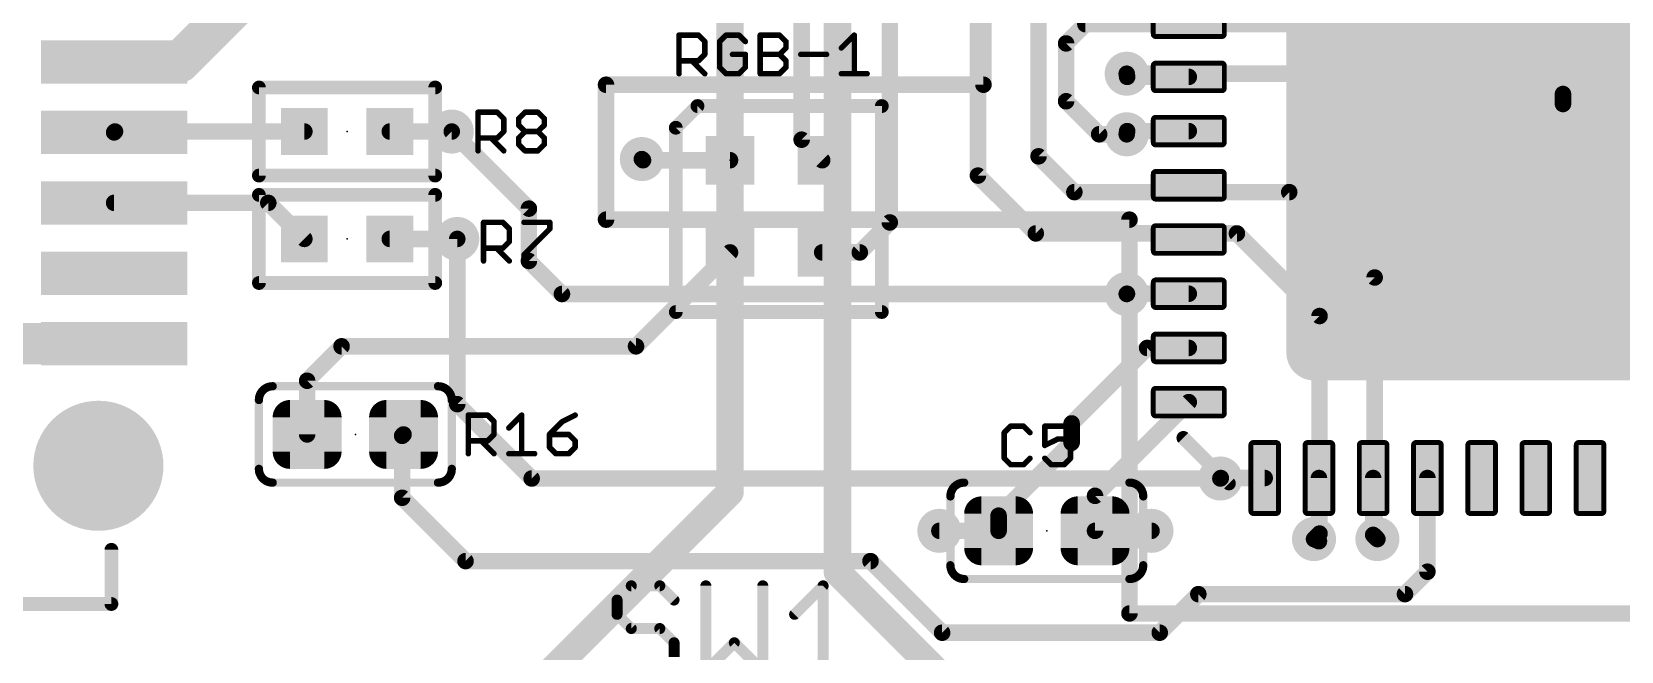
# Model space of a CAD drawing. Extents: x 260.3 to 304.3, y 100 to 124.
# Drawn here: x 267.88 to 282.54, y 108.11 to 113.82 of the extents above; entities that cross this region are included whole.
import ezdxf

# ---------------------------------------------------------------- set-up
doc = ezdxf.new("R2010")
doc.units = 0
for name, color, linetype in [('1', 22, 'CONTINUOUS'), ('16', 175, 'CONTINUOUS'), ('17', 82, 'CONTINUOUS'), ('18', 82, 'CONTINUOUS'), ('2', 175, 'CONTINUOUS'), ('21', 253, 'CONTINUOUS'), ('23', 7, 'CONTINUOUS'), ('25', 253, 'CONTINUOUS'), ('3', 251, 'CONTINUOUS')]:
    doc.layers.add(name, color=color, linetype=linetype)

# ---------------------------------------------------------------- blocks, each defined once
blk = doc.blocks.new('RECT101600X101600R50')
at = {"const_width": 0.1588}
blk.add_lwpolyline([(0.2381, -0.1588), (0.2381, 0.1588, 0.4142), (0.1588, 0.2381), (-0.1588, 0.2381, 0.4142), (-0.2381, 0.1588), (-0.2381, -0.1588, 0.4142), (-0.1588, -0.2381), (0.1588, -0.2381, 0.4142)], format="xyb", close=True, dxfattribs=at)
blk.add_solid([(-0.1842, -0.1842), (0.1842, -0.1842), (-0.1842, 0.1842), (0.1842, 0.1842)])
blk = doc.blocks.new('RECT112000X48000R30')
at = {"const_width": 0.045}
blk.add_lwpolyline([(0.3275, -0.105), (0.3275, 0.105, 0.4142), (0.305, 0.1275), (-0.305, 0.1275, 0.4142), (-0.3275, 0.105), (-0.3275, -0.105, 0.4142), (-0.305, -0.1275), (0.305, -0.1275, 0.4142)], format="xyb", close=True, dxfattribs=at)
blk.add_solid([(-0.3163, -0.1163), (0.3163, -0.1163), (-0.3163, 0.1163), (0.3163, 0.1163)])
blk = doc.blocks.new('RECT816000X816000R10')
at = {"const_width": 0.255}
blk.add_lwpolyline([(2.4225, -2.295), (2.4225, 2.295, 0.4142), (2.295, 2.4225), (-2.295, 2.4225, 0.4142), (-2.4225, 2.295), (-2.4225, -2.295, 0.4142), (-2.295, -2.4225), (2.295, -2.4225, 0.4142)], format="xyb", close=True, dxfattribs=at)
blk.add_solid([(-2.3204, -2.3204), (2.3204, -2.3204), (-2.3204, 2.3204), (2.3204, 2.3204)])
blk = doc.blocks.new('RECT')
blk.add_solid([(-0.5, -0.5), (0.5, -0.5), (-0.5, 0.5), (0.5, 0.5)])
blk = doc.blocks.new('ROUNDP')
at = {"const_width": 0.5}
blk.add_lwpolyline([(0, -0.25, 1), (0, 0.25, 1), (0, -0.25)], format="xyb", dxfattribs=at)
blk = doc.blocks.new('ROUNDV')
at = {"const_width": 0.5}
blk.add_lwpolyline([(0, -0.25, 1), (0, 0.25, 1), (0, -0.25)], format="xyb", dxfattribs=at)

msp = doc.modelspace()

# ---------------------------------------------------------------- linework, layer by layer
at = {"layer": '1'}
for points, const_width in [([(274.9804, 112.8278), (274.9804, 115.1382)], 0.1524), ([(275.7932, 112.0648), (275.7932, 114.6429)], 0.1524), ([(280.8478, 114.4016), (282, 113.2494)], 0.1524), ([(269.247, 113.545), (269.9258, 114.2238)], 0.381), ([(268.6416, 113.545), (269.247, 113.545)], 0.381), ([(277.9816, 113.407), (277.9776, 113.4364)], 0.1524), ([(278.55, 113.407), (277.9816, 113.407)], 0.1524), ([(282, 113.2494), (282, 113.157)], 0.1524), ([(268.6416, 112.895), (268.6496, 112.903)], 0.1524), ([(268.6496, 112.903), (270.3957, 112.903)], 0.1524), ([(271.1831, 112.903), (271.7546, 112.903)], 0.1524), ([(275.17, 112.6382), (274.9804, 112.8278)], 0.1524), ([(277.9816, 112.907), (277.9776, 112.8776)], 0.1524), ([(278.55, 112.907), (277.9816, 112.907)], 0.1524), ([(273.518, 112.6382), (273.5072, 112.649)], 0.1524), ([(274.32, 112.6382), (273.518, 112.6382)], 0.1524), ([(268.6416, 112.245), (270.0631, 112.245)], 0.1524), ([(270.0631, 112.245), (270.3957, 111.9124)], 0.1524), ([(275.5166, 111.7882), (275.7932, 112.0648)], 0.1524), ([(271.1831, 111.9124), (271.8054, 111.9124)], 0.1524), ([(273.4536, 110.9218), (274.32, 111.7882)], 0.1524), ([(275.17, 111.7882), (275.5166, 111.7882)], 0.1524), ([(277.9802, 111.407), (277.9776, 111.4044)], 0.1524), ([(278.55, 111.407), (277.9802, 111.407)], 0.1524), ([(268.6394, 110.9472), (267.6652, 110.9472)], 0.381), ([(268.6416, 110.945), (268.6394, 110.9472)], 0.381), ([(270.4211, 110.6043), (270.7386, 110.9218)], 0.1524), ([(270.7386, 110.9218), (273.4536, 110.9218)], 0.1524), ([(278.166, 110.907), (277.4696, 110.2106)], 0.1524), ([(278.55, 110.907), (278.166, 110.907)], 0.1524), ([(270.4211, 110.109), (270.4211, 110.6043)], 0.1524), ([(278.55, 110.407), (277.6855, 109.5425)], 0.1524), ([(277.4696, 110.2106), (277.4696, 110.0328)], 0.1524), ([(271.2974, 110.0963), (271.3101, 110.109)], 0.1524), ([(271.2974, 109.5248), (271.2974, 110.0963)], 0.1524), ([(277.4696, 110.0328), (276.7965, 109.3597)], 0.1524), ([(278.8456, 109.707), (278.8412, 109.7026)], 0.1524), ([(279.25, 109.707), (278.8456, 109.707)], 0.1524), ([(279.75, 109.707), (279.75, 109.124)], 0.1524), ([(280.25, 109.707), (280.25, 109.1828)], 0.1524), ([(280.75, 108.8428), (280.75, 109.707)], 0.1524), ([(277.6855, 109.5425), (277.6855, 109.22)], 0.1524), ([(271.8816, 108.9406), (271.2974, 109.5248)], 0.1524), ([(276.7965, 109.3597), (276.7965, 109.22)], 0.1524), ([(276.7965, 109.22), (276.2504, 109.22)], 0.1524), ([(277.6855, 109.22), (278.2062, 109.22)], 0.1524), ([(279.75, 109.124), (279.7048, 109.1438)], 0.1524), ([(280.25, 109.1828), (280.289, 109.1438)], 0.1524), ([(275.6154, 108.9406), (271.8816, 108.9406)], 0.1524), ([(276.2758, 108.2802), (275.6154, 108.9406)], 0.1524), ([(280.543, 108.6358), (280.75, 108.8428)], 0.1524), ([(278.2824, 108.2802), (278.638, 108.6358)], 0.1524), ([(278.638, 108.6358), (280.543, 108.6358)], 0.1524), ([(278.2824, 108.2802), (276.2758, 108.2802)], 0.1524)]:
    msp.add_lwpolyline(points, dxfattribs=dict(at, const_width=const_width))
for points, const_width in [([(268.6416, 113.6402, 1), (268.6416, 113.4498)], 0.1905), ([(269.247, 113.4498, 1), (269.247, 113.6402)], 0.1905), ([(269.1796, 113.6124, 1), (269.3144, 113.4776)], 0.1905), ([(278.0154, 113.4415, 1), (277.9398, 113.4313)], 0.0762), ([(277.9816, 113.4451, 1), (277.9816, 113.3689)], 0.0762), ([(277.9438, 113.4019, 1), (278.0194, 113.4121)], 0.0762), ([(278.55, 113.3689, 1), (278.55, 113.4451)], 0.0762), ([(282.0381, 113.2494, 1), (281.9619, 113.2494)], 0.0762), ([(281.9731, 113.2225, 1), (282.0269, 113.2763)], 0.0762), ([(281.9619, 113.157, 1), (282.0381, 113.157)], 0.0762), ([(268.6147, 112.9219, 1), (268.6685, 112.8681)], 0.0762), ([(268.6496, 112.9411, 1), (268.6496, 112.8649)], 0.0762), ([(268.6765, 112.8761, 1), (268.6227, 112.9299)], 0.0762), ([(270.3957, 112.8649, 1), (270.3957, 112.9411)], 0.0762), ([(271.1831, 112.9411, 1), (271.1831, 112.8649)], 0.0762), ([(271.7546, 112.8649, 1), (271.7546, 112.9411)], 0.0762), ([(274.9423, 112.8278, 1), (275.0185, 112.8278)], 0.0762), ([(275.0073, 112.8547, 1), (274.9535, 112.8009)], 0.0762), ([(277.9398, 112.8827, 1), (278.0154, 112.8725)], 0.0762), ([(277.9816, 112.9451, 1), (277.9816, 112.8689)], 0.0762), ([(278.0194, 112.9019, 1), (277.9438, 112.9121)], 0.0762), ([(278.55, 112.8689, 1), (278.55, 112.9451)], 0.0762), ([(273.5341, 112.6759, 1), (273.4803, 112.6221)], 0.0762), ([(273.518, 112.6763, 1), (273.518, 112.6001)], 0.0762), ([(273.4911, 112.6113, 1), (273.5449, 112.6651)], 0.0762), ([(274.32, 112.6001, 1), (274.32, 112.6763)], 0.0762), ([(275.1431, 112.6113, 1), (275.1969, 112.6651)], 0.0762), ([(268.6416, 112.2831, 1), (268.6416, 112.2069)], 0.0762), ([(270.09, 112.2719, 1), (270.0362, 112.2181)], 0.0762), ([(270.0631, 112.2069, 1), (270.0631, 112.2831)], 0.0762), ([(275.8201, 112.0379, 1), (275.7663, 112.0917)], 0.0762), ([(270.3688, 111.8855, 1), (270.4226, 111.9393)], 0.0762), ([(271.1831, 111.9505, 1), (271.1831, 111.8743)], 0.0762), ([(271.8054, 111.8743, 1), (271.8054, 111.9505)], 0.0762), ([(275.7551, 112.0648, 1), (275.8313, 112.0648)], 0.0762), ([(274.3469, 111.7613, 1), (274.2931, 111.8151)], 0.0762), ([(275.17, 111.8263, 1), (275.17, 111.7501)], 0.0762), ([(275.4897, 111.8151, 1), (275.5435, 111.7613)], 0.0762), ([(275.5166, 111.7501, 1), (275.5166, 111.8263)], 0.0762), ([(277.9507, 111.4313, 1), (278.0045, 111.3775)], 0.0762), ([(277.9802, 111.4451, 1), (277.9802, 111.3689)], 0.0762), ([(278.0071, 111.3801, 1), (277.9533, 111.4339)], 0.0762), ([(278.55, 111.3689, 1), (278.55, 111.4451)], 0.0762), ([(268.7068, 111.0146, 1), (268.572, 110.8798)], 0.1905), ([(268.5742, 110.8776, 1), (268.709, 111.0124)], 0.1905), ([(268.6394, 110.852, 1), (268.6394, 111.0425)], 0.1905), ([(270.7386, 110.9599, 1), (270.7386, 110.8837)], 0.0762), ([(270.7655, 110.8949, 1), (270.7117, 110.9487)], 0.0762), ([(273.4267, 110.9487, 1), (273.4805, 110.8949)], 0.0762), ([(273.4536, 110.8837, 1), (273.4536, 110.9599)], 0.0762), ([(278.166, 110.9451, 1), (278.166, 110.8689)], 0.0762), ([(278.1929, 110.8801, 1), (278.1391, 110.9339)], 0.0762), ([(278.55, 110.8689, 1), (278.55, 110.9451)], 0.0762), ([(270.4592, 110.6043, 1), (270.383, 110.6043)], 0.0762), ([(270.3942, 110.6312, 1), (270.448, 110.5774)], 0.0762), ([(278.5769, 110.3801, 1), (278.5231, 110.4339)], 0.0762), ([(277.5077, 110.2106, 1), (277.4315, 110.2106)], 0.0762), ([(277.4427, 110.2375, 1), (277.4965, 110.1837)], 0.0762), ([(270.383, 110.109, 1), (270.4592, 110.109)], 0.0762), ([(271.3355, 110.0963, 1), (271.2593, 110.0963)], 0.0762), ([(271.2705, 110.1232, 1), (271.3243, 110.0694)], 0.0762), ([(271.337, 110.0821, 1), (271.2832, 110.1359)], 0.0762), ([(277.4315, 110.0328, 1), (277.5077, 110.0328)], 0.0762), ([(277.4965, 110.0059, 1), (277.4427, 110.0597)], 0.0762), ([(278.8143, 109.7295, 1), (278.8681, 109.6757)], 0.0762), ([(278.8456, 109.7451, 1), (278.8456, 109.6689)], 0.0762), ([(278.8725, 109.6801, 1), (278.8187, 109.7339)], 0.0762), ([(279.25, 109.6689, 1), (279.25, 109.7451)], 0.0762), ([(279.7881, 109.707, 1), (279.7119, 109.707)], 0.0762), ([(280.2881, 109.707, 1), (280.2119, 109.707)], 0.0762), ([(280.7881, 109.707, 1), (280.7119, 109.707)], 0.0762), ([(277.7236, 109.5425, 1), (277.6474, 109.5425)], 0.0762), ([(271.2593, 109.5248, 1), (271.3355, 109.5248)], 0.0762), ([(271.3243, 109.5517, 1), (271.2705, 109.4979)], 0.0762), ([(277.6586, 109.5694, 1), (277.7124, 109.5156)], 0.0762), ([(276.8346, 109.3597, 1), (276.7584, 109.3597)], 0.0762), ([(276.7696, 109.3866, 1), (276.8234, 109.3328)], 0.0762), ([(276.2504, 109.2581, 1), (276.2504, 109.1819)], 0.0762), ([(276.7584, 109.22, 1), (276.8346, 109.22)], 0.0762), ([(276.7965, 109.1819, 1), (276.7965, 109.2581)], 0.0762), ([(277.6855, 109.2581, 1), (277.6855, 109.1819)], 0.0762), ([(277.6474, 109.22, 1), (277.7236, 109.22)], 0.0762), ([(278.2062, 109.1819, 1), (278.2062, 109.2581)], 0.0762), ([(279.7201, 109.1787, 1), (279.6895, 109.1089)], 0.0762), ([(279.7347, 109.0891, 1), (279.7653, 109.1589)], 0.0762), ([(280.2119, 109.1828, 1), (280.2881, 109.1828)], 0.0762), ([(280.2769, 109.2097, 1), (280.2231, 109.1559)], 0.0762), ([(280.2621, 109.1169, 1), (280.3159, 109.1707)], 0.0762), ([(279.7119, 109.124, 1), (279.7881, 109.124)], 0.0762), ([(271.8816, 108.9787, 1), (271.8816, 108.9025)], 0.0762), ([(271.8547, 108.9137, 1), (271.9085, 108.9675)], 0.0762), ([(275.6423, 108.9675, 1), (275.5885, 108.9137)], 0.0762), ([(275.6154, 108.9025, 1), (275.6154, 108.9787)], 0.0762), ([(280.7769, 108.8159, 1), (280.7231, 108.8697)], 0.0762), ([(280.7119, 108.8428, 1), (280.7881, 108.8428)], 0.0762), ([(278.638, 108.6739, 1), (278.638, 108.5977)], 0.0762), ([(278.6649, 108.6089, 1), (278.6111, 108.6627)], 0.0762), ([(280.5161, 108.6627, 1), (280.5699, 108.6089)], 0.0762), ([(280.543, 108.5977, 1), (280.543, 108.6739)], 0.0762), ([(276.2758, 108.3183, 1), (276.2758, 108.2421)], 0.0762), ([(276.2489, 108.2533, 1), (276.3027, 108.3071)], 0.0762), ([(278.2555, 108.3071, 1), (278.3093, 108.2533)], 0.0762), ([(278.2824, 108.2421, 1), (278.2824, 108.3183)], 0.0762)]:
    msp.add_lwpolyline(points, format="xyb", dxfattribs=dict(at, const_width=const_width))
at = {"layer": '16', "const_width": 0.1524}
for points in [[(277.1648, 112.6744), (277.1648, 115.7732)], [(276.606, 114.0968), (276.606, 112.4966)], [(272.4658, 112.1918), (271.7546, 112.903)], [(277.1648, 112.6744), (277.495, 112.3442)], [(276.606, 112.4966), (277.1394, 111.9632)], [(277.495, 112.3442), (279.4762, 112.3442)], [(279.4762, 112.3442), (280.2636, 111.5568)], [(272.4658, 111.7092), (272.4658, 112.1918)], [(271.8054, 110.3884), (271.8054, 111.9124)], [(277.1394, 111.9632), (278.9936, 111.9632)], [(278.9936, 111.9632), (279.7556, 111.2012)], [(272.7706, 111.4044), (272.4658, 111.7092)], [(280.2636, 111.5568), (280.2636, 109.1692)], [(277.9776, 111.4044), (272.7706, 111.4044)], [(279.7556, 111.2012), (279.7556, 109.1946)], [(272.4912, 109.7026), (271.8054, 110.3884)], [(278.8412, 109.7026), (272.4912, 109.7026)], [(279.7556, 109.1946), (279.7048, 109.1438)], [(280.2636, 109.1692), (280.289, 109.1438)]]:
    msp.add_lwpolyline(points, dxfattribs=at)
at = {"layer": '16', "const_width": 0.0762}
for points in [[(271.7815, 112.9299, 1), (271.7277, 112.8761)], [(277.1267, 112.6744, 1), (277.2029, 112.6744)], [(277.1917, 112.7013, 1), (277.1379, 112.6475)], [(276.6329, 112.5235, 1), (276.5791, 112.4697)], [(276.5679, 112.4966, 1), (276.6441, 112.4966)], [(277.495, 112.3823, 1), (277.495, 112.3061)], [(277.4681, 112.3173, 1), (277.5219, 112.3711)], [(279.5031, 112.3711, 1), (279.4493, 112.3173)], [(279.4762, 112.3061, 1), (279.4762, 112.3823)], [(272.5039, 112.1918, 1), (272.4277, 112.1918)], [(272.4389, 112.1649, 1), (272.4927, 112.2187)], [(271.8435, 111.9124, 1), (271.7673, 111.9124)], [(277.1394, 112.0013, 1), (277.1394, 111.9251)], [(277.1125, 111.9363, 1), (277.1663, 111.9901)], [(279.0205, 111.9901, 1), (278.9667, 111.9363)], [(278.9936, 111.9251, 1), (278.9936, 112.0013)], [(272.4277, 111.7092, 1), (272.5039, 111.7092)], [(272.4927, 111.7361, 1), (272.4389, 111.6823)], [(280.3017, 111.5568, 1), (280.2255, 111.5568)], [(280.2367, 111.5299, 1), (280.2905, 111.5837)], [(272.7706, 111.4425, 1), (272.7706, 111.3663)], [(272.7437, 111.3775, 1), (272.7975, 111.4313)], [(277.9776, 111.3663, 1), (277.9776, 111.4425)], [(279.7937, 111.2012, 1), (279.7175, 111.2012)], [(279.7287, 111.1743, 1), (279.7825, 111.2281)], [(271.7673, 110.3884, 1), (271.8435, 110.3884)], [(271.8323, 110.4153, 1), (271.7785, 110.3615)], [(272.4912, 109.7407, 1), (272.4912, 109.6645)], [(272.4643, 109.6757, 1), (272.5181, 109.7295)], [(278.8412, 109.6645, 1), (278.8412, 109.7407)], [(279.6779, 109.1707, 1), (279.7317, 109.1169)], [(279.7175, 109.1946, 1), (279.7937, 109.1946)], [(279.7825, 109.1677, 1), (279.7287, 109.2215)], [(280.2255, 109.1692, 1), (280.3017, 109.1692)], [(280.2905, 109.1961, 1), (280.2367, 109.1423)], [(280.2621, 109.1169, 1), (280.3159, 109.1707)]]:
    msp.add_lwpolyline(points, format="xyb", dxfattribs=at)
at = {"layer": '2'}
for points, const_width in [([(275.3106, 108.839), (275.3106, 118.491)], 0.254), ([(274.32, 109.5756), (274.32, 117.5258)], 0.254), ([(277.5966, 113.8936), (277.4188, 113.7158)], 0.1524), ([(285.8262, 113.8936), (277.5966, 113.8936)], 0.1524), ([(277.4188, 113.7158), (277.4188, 113.1824)], 0.1524), ([(285.877, 113.4364), (277.9776, 113.4364)], 0.1524), ([(277.4188, 113.1824), (277.7236, 112.8776)], 0.1524), ([(277.7236, 112.8776), (277.9776, 112.8776)], 0.1524), ([(271.7038, 106.9594), (274.32, 109.5756)], 0.254), ([(277.1902, 106.9594), (275.3106, 108.839)], 0.254)]:
    msp.add_lwpolyline(points, dxfattribs=dict(at, const_width=const_width))
for points, const_width in [([(277.5966, 113.9317, 1), (277.5966, 113.8555)], 0.0762), ([(277.4569, 113.7158, 1), (277.3807, 113.7158)], 0.0762), ([(277.3919, 113.7427, 1), (277.4457, 113.6889)], 0.0762), ([(277.9776, 113.4745, 1), (277.9776, 113.3983)], 0.0762), ([(277.3807, 113.1824, 1), (277.4569, 113.1824)], 0.0762), ([(277.4457, 113.2093, 1), (277.3919, 113.1555)], 0.0762), ([(277.7236, 112.9157, 1), (277.7236, 112.8395)], 0.0762), ([(277.6967, 112.8507, 1), (277.7505, 112.9045)], 0.0762), ([(277.9776, 112.8395, 1), (277.9776, 112.9157)], 0.0762), ([(274.2565, 109.5756, 1), (274.3835, 109.5756)], 0.127), ([(274.3649, 109.5307, 1), (274.2751, 109.6205)], 0.127), ([(275.3555, 108.8839, 1), (275.2657, 108.7941)], 0.127), ([(275.2471, 108.839, 1), (275.3741, 108.839)], 0.127)]:
    msp.add_lwpolyline(points, format="xyb", dxfattribs=dict(at, const_width=const_width))
at = {"layer": '21'}
for points, const_width in [([(269.9766, 113.3412, 1), (269.9766, 113.2777)], 0.0635), ([(270.0084, 113.3094, 1), (269.9449, 113.3094)], 0.0635), ([(271.634, 113.3094, 1), (271.5705, 113.3094)], 0.0635), ([(271.6022, 113.2777, 1), (271.6022, 113.3412)], 0.0635), ([(274.02, 113.17, 1), (274.02, 113.1065)], 0.0635), ([(274.0425, 113.1157, 1), (273.9975, 113.1607)], 0.0635), ([(275.7518, 113.1382, 1), (275.6883, 113.1382)], 0.0635), ([(275.72, 113.1065, 1), (275.72, 113.17)], 0.0635), ([(273.7975, 112.9607, 1), (273.8425, 112.9157)], 0.0635), ([(273.8517, 112.9382, 1), (273.7883, 112.9382)], 0.0635), ([(269.9766, 112.5284, 1), (269.9766, 112.4648)], 0.0635), ([(271.6022, 112.4648, 1), (271.6022, 112.5284)], 0.0635), ([(269.9449, 112.4966, 1), (270.0084, 112.4966)], 0.0635), ([(271.5705, 112.4966, 1), (271.634, 112.4966)], 0.0635), ([(269.9766, 112.3506, 1), (269.9766, 112.2871)], 0.0635), ([(270.0084, 112.3188, 1), (269.9449, 112.3188)], 0.0635), ([(271.634, 112.3188, 1), (271.5705, 112.3188)], 0.0635), ([(271.6022, 112.2871, 1), (271.6022, 112.3506)], 0.0635), ([(269.9766, 111.5378, 1), (269.9766, 111.4742)], 0.0635), ([(269.9449, 111.506, 1), (270.0084, 111.506)], 0.0635), ([(271.5705, 111.506, 1), (271.634, 111.506)], 0.0635), ([(271.6022, 111.4742, 1), (271.6022, 111.5378)], 0.0635), ([(273.82, 111.27, 1), (273.82, 111.2065)], 0.0635), ([(273.7883, 111.2382, 1), (273.8517, 111.2382)], 0.0635), ([(275.6883, 111.2382, 1), (275.7518, 111.2382)], 0.0635), ([(275.72, 111.2065, 1), (275.72, 111.27)], 0.0635), ([(270.1036, 110.5535, 0.4142), (269.9766, 110.4265)], 0.0762), ([(270.1036, 110.5725, 1), (270.1036, 110.5345)], 0.0381), ([(270.1036, 110.5345, 1), (270.1036, 110.5725)], 0.0381), ([(271.7546, 110.4265, 0.4142), (271.6276, 110.5535)], 0.0762), ([(271.6276, 110.5725, 1), (271.6276, 110.5345)], 0.0381), ([(271.6276, 110.5345, 1), (271.6276, 110.5725)], 0.0381), ([(269.9957, 110.4265, 1), (269.9576, 110.4265)], 0.0381), ([(269.9576, 110.4265, 1), (269.9957, 110.4265)], 0.0381), ([(271.7737, 110.4265, 1), (271.7356, 110.4265)], 0.0381), ([(271.7356, 110.4265, 1), (271.7737, 110.4265)], 0.0381), ([(278.5225, 110.0995, 1), (278.4775, 110.0545)], 0.0635), ([(269.9766, 109.7915, 0.4142), (270.1036, 109.6645)], 0.0762), ([(269.9957, 109.7915, 1), (269.9576, 109.7915)], 0.0381), ([(269.9576, 109.7915, 1), (269.9957, 109.7915)], 0.0381), ([(271.6276, 109.6645, 0.4142), (271.7546, 109.7915)], 0.0762), ([(271.7737, 109.7915, 1), (271.7356, 109.7915)], 0.0381), ([(271.7356, 109.7915, 1), (271.7737, 109.7915)], 0.0381), ([(270.1036, 109.6835, 1), (270.1036, 109.6455)], 0.0381), ([(270.1036, 109.6455, 1), (270.1036, 109.6835)], 0.0381), ([(271.6276, 109.6835, 1), (271.6276, 109.6455)], 0.0381), ([(271.6276, 109.6455, 1), (271.6276, 109.6835)], 0.0381), ([(276.479, 109.6645, 0.4142), (276.352, 109.5375)], 0.0762), ([(276.479, 109.6835, 1), (276.479, 109.6455)], 0.0381), ([(276.479, 109.6455, 1), (276.479, 109.6835)], 0.0381), ([(278.13, 109.5375, 0.4142), (278.003, 109.6645)], 0.0762), ([(278.003, 109.6835, 1), (278.003, 109.6455)], 0.0381), ([(278.003, 109.6455, 1), (278.003, 109.6835)], 0.0381), ([(278.8975, 109.6345, 1), (278.9425, 109.6795)], 0.0635), ([(276.3711, 109.5375, 1), (276.333, 109.5375)], 0.0381), ([(276.333, 109.5375, 1), (276.3711, 109.5375)], 0.0381), ([(278.149, 109.5375, 1), (278.111, 109.5375)], 0.0381), ([(278.111, 109.5375, 1), (278.149, 109.5375)], 0.0381), ([(268.6483, 109.045, 1), (268.5849, 109.045)], 0.0635), ([(276.352, 108.9025, 0.4142), (276.479, 108.7755)], 0.0762), ([(276.3711, 108.9025, 1), (276.333, 108.9025)], 0.0381), ([(276.333, 108.9025, 1), (276.3711, 108.9025)], 0.0381), ([(278.003, 108.7755, 0.4142), (278.13, 108.9025)], 0.0762), ([(278.149, 108.9025, 1), (278.111, 108.9025)], 0.0381), ([(278.111, 108.9025, 1), (278.149, 108.9025)], 0.0381), ([(276.479, 108.7946, 1), (276.479, 108.7565)], 0.0381), ([(276.479, 108.7565, 1), (276.479, 108.7946)], 0.0381), ([(278.003, 108.7946, 1), (278.003, 108.7565)], 0.0381), ([(278.003, 108.7565, 1), (278.003, 108.7946)], 0.0381), ([(268.6166, 108.5132, 1), (268.6166, 108.5768)], 0.0635), ([(268.5849, 108.545, 1), (268.6483, 108.545)], 0.0635)]:
    msp.add_lwpolyline(points, format="xyb", dxfattribs=dict(at, const_width=const_width))
for points, const_width in [([(269.9766, 112.4966), (269.9766, 113.3094)], 0.127), ([(269.9766, 113.3094), (271.6022, 113.3094)], 0.127), ([(271.6022, 113.3094), (271.6022, 112.4966)], 0.127), ([(274.02, 113.1382), (273.82, 112.9382)], 0.127), ([(275.72, 113.1382), (274.02, 113.1382)], 0.127), ([(275.72, 111.2382), (275.72, 113.1382)], 0.127), ([(273.82, 112.9382), (273.82, 111.2382)], 0.127), ([(271.6022, 112.4966), (269.9766, 112.4966)], 0.127), ([(269.9766, 111.506), (269.9766, 112.3188)], 0.127), ([(269.9766, 112.3188), (271.6022, 112.3188)], 0.127), ([(271.6022, 112.3188), (271.6022, 111.506)], 0.127), ([(271.6022, 111.506), (269.9766, 111.506)], 0.127), ([(273.82, 111.2382), (275.72, 111.2382)], 0.127), ([(270.1036, 110.5535), (271.6276, 110.5535)], 0.0762), ([(269.9766, 109.7915), (269.9766, 110.4265)], 0.0762), ([(271.7546, 110.4265), (271.7546, 109.7915)], 0.0762), ([(278.92, 109.657), (278.5, 110.077)], 0.127), ([(271.6276, 109.6645), (270.1036, 109.6645)], 0.0762), ([(276.479, 109.6645), (278.003, 109.6645)], 0.0762), ([(276.352, 108.9025), (276.352, 109.5375)], 0.0762), ([(278.13, 109.5375), (278.13, 108.9025)], 0.0762), ([(268.6166, 109.045), (268.6166, 108.545)], 0.127), ([(278.003, 108.7755), (276.479, 108.7755)], 0.0762), ([(268.6166, 108.545), (266.9666, 108.545)], 0.127)]:
    msp.add_lwpolyline(points, dxfattribs=dict(at, const_width=const_width))
at = {"layer": '23'}
for p in [(282, 113.157), (270.7894, 112.903), (274.32, 112.6382), (270.7894, 111.9124), (270.8656, 110.109), (277.241, 109.22)]:
    msp.add_point(p, dxfattribs=at)
at = {"layer": '25'}
for points, const_width in [([(273.8502, 113.4366), (273.8502, 113.7925)], 0.0508), ([(273.8502, 113.7925), (274.0282, 113.7925)], 0.0508), ([(274.0282, 113.7925), (274.0875, 113.7332)], 0.0508), ([(274.0875, 113.7332), (274.0875, 113.6146)], 0.0508), ([(274.2837, 113.7925), (274.2244, 113.7332)], 0.0508), ([(274.2244, 113.7332), (274.2244, 113.4959)], 0.0508), ([(274.4024, 113.7925), (274.2837, 113.7925)], 0.0508), ([(274.4617, 113.7332), (274.4024, 113.7925)], 0.0508), ([(274.5986, 113.4366), (274.5986, 113.7925)], 0.0508), ([(274.5986, 113.7925), (274.7766, 113.7925)], 0.0508), ([(274.7766, 113.7925), (274.8359, 113.7332)], 0.0508), ([(274.8359, 113.7332), (274.8359, 113.6739)], 0.0508), ([(275.347, 113.6739), (275.4657, 113.7925)], 0.0508), ([(275.4657, 113.7925), (275.4657, 113.4366)], 0.0508), ([(274.0282, 113.5552), (273.8502, 113.5552)], 0.0508), ([(273.9688, 113.5552), (274.0875, 113.4366)], 0.0508), ([(274.0875, 113.6146), (274.0282, 113.5552)], 0.0508), ([(274.4617, 113.6146), (274.343, 113.6146)], 0.0508), ([(274.4617, 113.4959), (274.4617, 113.6146)], 0.0508), ([(274.5986, 113.6146), (274.7766, 113.6146)], 0.0508), ([(274.8359, 113.6739), (274.7766, 113.6146)], 0.0508), ([(274.7766, 113.6146), (274.8359, 113.5552)], 0.0508), ([(274.8359, 113.5552), (274.8359, 113.4959)], 0.0508), ([(274.9728, 113.6146), (275.2101, 113.6146)], 0.0508), ([(274.2244, 113.4959), (274.2837, 113.4366)], 0.0508), ([(274.2837, 113.4366), (274.4024, 113.4366)], 0.0508), ([(274.4024, 113.4366), (274.4617, 113.4959)], 0.0508), ([(274.7766, 113.4366), (274.5986, 113.4366)], 0.0508), ([(274.8359, 113.4959), (274.7766, 113.4366)], 0.0508), ([(275.347, 113.4366), (275.5843, 113.4366)], 0.0508), ([(271.9968, 112.7252), (271.9968, 113.0811)], 0.0508), ([(271.9968, 113.0811), (272.1747, 113.0811)], 0.0508), ([(272.1747, 113.0811), (272.2341, 113.0218)], 0.0508), ([(272.2341, 113.0218), (272.2341, 112.9032)], 0.0508), ([(272.371, 113.0218), (272.4303, 113.0811)], 0.0508), ([(272.371, 112.9625), (272.371, 113.0218)], 0.0508), ([(272.4303, 112.9032), (272.371, 112.9625)], 0.0508), ([(272.4303, 113.0811), (272.5489, 113.0811)], 0.0508), ([(272.5489, 113.0811), (272.6083, 113.0218)], 0.0508), ([(272.6083, 112.9625), (272.5489, 112.9032)], 0.0508), ([(272.6083, 113.0218), (272.6083, 112.9625)], 0.0508), ([(272.1747, 112.8438), (271.9968, 112.8438)], 0.0508), ([(272.1154, 112.8438), (272.2341, 112.7252)], 0.0508), ([(272.2341, 112.9032), (272.1747, 112.8438)], 0.0508), ([(272.371, 112.8438), (272.4303, 112.9032)], 0.0508), ([(272.371, 112.7845), (272.371, 112.8438)], 0.0508), ([(272.4303, 112.9032), (272.5489, 112.9032)], 0.0508), ([(272.5489, 112.9032), (272.6083, 112.8438)], 0.0508), ([(272.6083, 112.8438), (272.6083, 112.7845)], 0.0508), ([(272.4303, 112.7252), (272.371, 112.7845)], 0.0508), ([(272.5489, 112.7252), (272.4303, 112.7252)], 0.0508), ([(272.6083, 112.7845), (272.5489, 112.7252)], 0.0508), ([(272.0476, 111.7092), (272.0476, 112.0651)], 0.0508), ([(272.0476, 112.0651), (272.2255, 112.0651)], 0.0508), ([(272.2255, 112.0651), (272.2849, 112.0058)], 0.0508), ([(272.2849, 112.0058), (272.2849, 111.8872)], 0.0508), ([(272.4218, 112.0651), (272.6591, 112.0651)], 0.0508), ([(272.6591, 112.0058), (272.4218, 111.7685)], 0.0508), ([(272.6591, 112.0651), (272.6591, 112.0058)], 0.0508), ([(272.2255, 111.8278), (272.0476, 111.8278)], 0.0508), ([(272.1662, 111.8278), (272.2849, 111.7092)], 0.0508), ([(272.2849, 111.8872), (272.2255, 111.8278)], 0.0508), ([(272.4218, 111.7685), (272.4218, 111.7092)], 0.0508), ([(271.907, 109.9312), (271.907, 110.2871)], 0.0508), ([(271.907, 110.2871), (272.0849, 110.2871)], 0.0508), ([(272.0849, 110.2871), (272.1443, 110.2278)], 0.0508), ([(272.1443, 110.2278), (272.1443, 110.1091)], 0.0508), ([(272.2812, 110.1685), (272.3998, 110.2871)], 0.0508), ([(272.3998, 110.2871), (272.3998, 109.9312)], 0.0508), ([(272.774, 110.2278), (272.6554, 110.1091)], 0.0508), ([(272.8927, 110.2871), (272.774, 110.2278)], 0.0508), ([(276.9075, 110.1855), (276.8482, 110.1262)], 0.0508), ([(277.0261, 110.1855), (276.9075, 110.1855)], 0.0508), ([(277.0855, 110.1262), (277.0261, 110.1855)], 0.0508), ([(277.4597, 110.1855), (277.2224, 110.1855)], 0.0508), ([(277.2224, 110.1855), (277.2224, 110.0076)], 0.0508), ([(272.0849, 110.0498), (271.907, 110.0498)], 0.0508), ([(272.0256, 110.0498), (272.1443, 109.9312)], 0.0508), ([(272.1443, 110.1091), (272.0849, 110.0498)], 0.0508), ([(272.6554, 110.1091), (272.6554, 109.9905)], 0.0508), ([(272.8334, 110.1091), (272.6554, 110.1091)], 0.0508), ([(272.8927, 110.0498), (272.8334, 110.1091)], 0.0508), ([(272.8927, 109.9905), (272.8927, 110.0498)], 0.0508), ([(276.8482, 110.1262), (276.8482, 109.8889)], 0.0508), ([(277.2224, 110.0076), (277.341, 110.0669)], 0.0508), ([(277.341, 110.0669), (277.4003, 110.0669)], 0.0508), ([(277.4003, 110.0669), (277.4597, 110.0076)], 0.0508), ([(272.2812, 109.9312), (272.5185, 109.9312)], 0.0508), ([(272.6554, 109.9905), (272.7147, 109.9312)], 0.0508), ([(272.7147, 109.9312), (272.8334, 109.9312)], 0.0508), ([(272.8334, 109.9312), (272.8927, 109.9905)], 0.0508), ([(276.8482, 109.8889), (276.9075, 109.8296)], 0.0508), ([(277.0261, 109.8296), (277.0855, 109.8889)], 0.0508), ([(277.2817, 109.8296), (277.2224, 109.8889)], 0.0508), ([(277.4597, 109.8889), (277.4003, 109.8296)], 0.0508), ([(277.4597, 110.0076), (277.4597, 109.8889)], 0.0508), ([(276.9075, 109.8296), (277.0261, 109.8296)], 0.0508), ([(277.4003, 109.8296), (277.2817, 109.8296)], 0.0508), ([(273.4099, 108.7127), (273.2786, 108.5813)], 0.1016), ([(273.6726, 108.7127), (273.4099, 108.7127)], 0.1016), ([(273.804, 108.5813), (273.6726, 108.7127)], 0.1016), ([(274.0972, 108.7127), (274.0972, 107.9246)], 0.1016), ([(274.6226, 107.9246), (274.6226, 108.7127)], 0.1016), ([(274.9158, 108.45), (275.1784, 108.7127)], 0.1016), ([(275.1784, 108.7127), (275.1784, 107.9246)], 0.1016), ([(273.2786, 108.5813), (273.2786, 108.45)], 0.1016), ([(273.2786, 108.45), (273.4099, 108.3186)], 0.1016), ([(273.4099, 108.3186), (273.6726, 108.3186)], 0.1016), ([(273.6726, 108.3186), (273.804, 108.1873)], 0.1016), ([(273.804, 108.1873), (273.804, 108.0559)], 0.1016), ([(274.0972, 107.9246), (274.3599, 108.1873)], 0.1016), ([(274.3599, 108.1873), (274.6226, 107.9246)], 0.1016)]:
    msp.add_lwpolyline(points, dxfattribs=dict(at, const_width=const_width))
for points, const_width in [([(273.8629, 113.7925, 1), (273.8375, 113.7925)], 0.0254), ([(273.8502, 113.8052, 1), (273.8502, 113.7798)], 0.0254), ([(274.0371, 113.8015, 1), (274.0192, 113.7835)], 0.0254), ([(274.0282, 113.7798, 1), (274.0282, 113.8052)], 0.0254), ([(274.1002, 113.7332, 1), (274.0748, 113.7332)], 0.0254), ([(274.0785, 113.7242, 1), (274.0964, 113.7422)], 0.0254), ([(274.2371, 113.7332, 1), (274.2117, 113.7332)], 0.0254), ([(274.2154, 113.7422, 1), (274.2334, 113.7242)], 0.0254), ([(274.2837, 113.8052, 1), (274.2837, 113.7798)], 0.0254), ([(274.2927, 113.7835, 1), (274.2747, 113.8015)], 0.0254), ([(274.4113, 113.8015, 1), (274.3934, 113.7835)], 0.0254), ([(274.4024, 113.7798, 1), (274.4024, 113.8052)], 0.0254), ([(274.4527, 113.7242, 1), (274.4707, 113.7422)], 0.0254), ([(274.6113, 113.7925, 1), (274.5859, 113.7925)], 0.0254), ([(274.5986, 113.8052, 1), (274.5986, 113.7798)], 0.0254), ([(274.7855, 113.8015, 1), (274.7676, 113.7835)], 0.0254), ([(274.7766, 113.7798, 1), (274.7766, 113.8052)], 0.0254), ([(274.8486, 113.7332, 1), (274.8232, 113.7332)], 0.0254), ([(274.8269, 113.7242, 1), (274.8449, 113.7422)], 0.0254), ([(275.4784, 113.7925, 1), (275.453, 113.7925)], 0.0254), ([(275.4746, 113.7835, 1), (275.4567, 113.8015)], 0.0254), ([(273.8502, 113.5679, 1), (273.8502, 113.5425)], 0.0254), ([(273.9778, 113.5642, 1), (273.9599, 113.5463)], 0.0254), ([(274.0192, 113.5642, 1), (274.0371, 113.5463)], 0.0254), ([(274.0282, 113.5425, 1), (274.0282, 113.5679)], 0.0254), ([(274.0748, 113.6146, 1), (274.1002, 113.6146)], 0.0254), ([(274.0964, 113.6056, 1), (274.0785, 113.6235)], 0.0254), ([(274.343, 113.6273, 1), (274.343, 113.6019)], 0.0254), ([(274.4744, 113.6146, 1), (274.449, 113.6146)], 0.0254), ([(274.4617, 113.6019, 1), (274.4617, 113.6273)], 0.0254), ([(274.5986, 113.6273, 1), (274.5986, 113.6019)], 0.0254), ([(274.7855, 113.6235, 1), (274.7676, 113.6056)], 0.0254), ([(274.7676, 113.6235, 1), (274.7855, 113.6056)], 0.0254), ([(274.7766, 113.6019, 1), (274.7766, 113.6273)], 0.0254), ([(274.8232, 113.6739, 1), (274.8486, 113.6739)], 0.0254), ([(274.8486, 113.5552, 1), (274.8232, 113.5552)], 0.0254), ([(274.8449, 113.6649, 1), (274.8269, 113.6828)], 0.0254), ([(274.8269, 113.5463, 1), (274.8449, 113.5642)], 0.0254), ([(274.9728, 113.6273, 1), (274.9728, 113.6019)], 0.0254), ([(275.2101, 113.6019, 1), (275.2101, 113.6273)], 0.0254), ([(275.338, 113.6828, 1), (275.356, 113.6649)], 0.0254), ([(273.8375, 113.4366, 1), (273.8629, 113.4366)], 0.0254), ([(274.0785, 113.4276, 1), (274.0964, 113.4456)], 0.0254), ([(274.2334, 113.5049, 1), (274.2154, 113.4869)], 0.0254), ([(274.2117, 113.4959, 1), (274.2371, 113.4959)], 0.0254), ([(274.2837, 113.4493, 1), (274.2837, 113.4239)], 0.0254), ([(274.2747, 113.4276, 1), (274.2927, 113.4456)], 0.0254), ([(274.3934, 113.4456, 1), (274.4113, 113.4276)], 0.0254), ([(274.4024, 113.4239, 1), (274.4024, 113.4493)], 0.0254), ([(274.449, 113.4959, 1), (274.4744, 113.4959)], 0.0254), ([(274.4707, 113.4869, 1), (274.4527, 113.5049)], 0.0254), ([(274.5986, 113.4493, 1), (274.5986, 113.4239)], 0.0254), ([(274.5859, 113.4366, 1), (274.6113, 113.4366)], 0.0254), ([(274.7676, 113.4456, 1), (274.7855, 113.4276)], 0.0254), ([(274.7766, 113.4239, 1), (274.7766, 113.4493)], 0.0254), ([(274.8232, 113.4959, 1), (274.8486, 113.4959)], 0.0254), ([(274.8449, 113.4869, 1), (274.8269, 113.5049)], 0.0254), ([(275.347, 113.4493, 1), (275.347, 113.4239)], 0.0254), ([(275.453, 113.4366, 1), (275.4784, 113.4366)], 0.0254), ([(275.5843, 113.4239, 1), (275.5843, 113.4493)], 0.0254), ([(272.0095, 113.0811, 1), (271.9841, 113.0811)], 0.0254), ([(271.9968, 113.0938, 1), (271.9968, 113.0684)], 0.0254), ([(272.1837, 113.0901, 1), (272.1658, 113.0721)], 0.0254), ([(272.1747, 113.0684, 1), (272.1747, 113.0938)], 0.0254), ([(272.2468, 113.0218, 1), (272.2214, 113.0218)], 0.0254), ([(272.2251, 113.0128, 1), (272.243, 113.0308)], 0.0254), ([(272.3837, 113.0218, 1), (272.3583, 113.0218)], 0.0254), ([(272.362, 113.0308, 1), (272.38, 113.0128)], 0.0254), ([(272.38, 112.9714, 1), (272.362, 112.9535)], 0.0254), ([(272.4303, 113.0938, 1), (272.4303, 113.0684)], 0.0254), ([(272.4393, 113.0721, 1), (272.4213, 113.0901)], 0.0254), ([(272.5579, 113.0901, 1), (272.54, 113.0721)], 0.0254), ([(272.5489, 113.0684, 1), (272.5489, 113.0938)], 0.0254), ([(272.621, 113.0218, 1), (272.5956, 113.0218)], 0.0254), ([(272.5993, 113.0128, 1), (272.6172, 113.0308)], 0.0254), ([(272.6172, 112.9535, 1), (272.5993, 112.9714)], 0.0254), ([(271.9968, 112.8565, 1), (271.9968, 112.8311)], 0.0254), ([(272.1244, 112.8528, 1), (272.1064, 112.8349)], 0.0254), ([(272.1658, 112.8528, 1), (272.1837, 112.8349)], 0.0254), ([(272.1747, 112.8311, 1), (272.1747, 112.8565)], 0.0254), ([(272.2214, 112.9032, 1), (272.2468, 112.9032)], 0.0254), ([(272.243, 112.8942, 1), (272.2251, 112.9121)], 0.0254), ([(272.3583, 112.9625, 1), (272.3837, 112.9625)], 0.0254), ([(272.3837, 112.8438, 1), (272.3583, 112.8438)], 0.0254), ([(272.362, 112.8528, 1), (272.38, 112.8349)], 0.0254), ([(272.4303, 112.9159, 1), (272.4303, 112.8905)], 0.0254), ([(272.4393, 112.8942, 1), (272.4213, 112.9121)], 0.0254), ([(272.4213, 112.8942, 1), (272.4393, 112.9121)], 0.0254), ([(272.5579, 112.9121, 1), (272.54, 112.8942)], 0.0254), ([(272.54, 112.9121, 1), (272.5579, 112.8942)], 0.0254), ([(272.5489, 112.8905, 1), (272.5489, 112.9159)], 0.0254), ([(272.5956, 112.9625, 1), (272.621, 112.9625)], 0.0254), ([(272.621, 112.8438, 1), (272.5956, 112.8438)], 0.0254), ([(272.5993, 112.8349, 1), (272.6172, 112.8528)], 0.0254), ([(271.9841, 112.7252, 1), (272.0095, 112.7252)], 0.0254), ([(272.2251, 112.7162, 1), (272.243, 112.7342)], 0.0254), ([(272.38, 112.7935, 1), (272.362, 112.7755)], 0.0254), ([(272.3583, 112.7845, 1), (272.3837, 112.7845)], 0.0254), ([(272.4303, 112.7379, 1), (272.4303, 112.7125)], 0.0254), ([(272.4213, 112.7162, 1), (272.4393, 112.7342)], 0.0254), ([(272.54, 112.7342, 1), (272.5579, 112.7162)], 0.0254), ([(272.5489, 112.7125, 1), (272.5489, 112.7379)], 0.0254), ([(272.5956, 112.7845, 1), (272.621, 112.7845)], 0.0254), ([(272.6172, 112.7755, 1), (272.5993, 112.7935)], 0.0254), ([(272.0603, 112.0651, 1), (272.0349, 112.0651)], 0.0254), ([(272.0476, 112.0778, 1), (272.0476, 112.0524)], 0.0254), ([(272.2345, 112.0741, 1), (272.2166, 112.0561)], 0.0254), ([(272.2255, 112.0524, 1), (272.2255, 112.0778)], 0.0254), ([(272.2976, 112.0058, 1), (272.2722, 112.0058)], 0.0254), ([(272.2759, 111.9968, 1), (272.2938, 112.0148)], 0.0254), ([(272.4218, 112.0778, 1), (272.4218, 112.0524)], 0.0254), ([(272.6718, 112.0651, 1), (272.6464, 112.0651)], 0.0254), ([(272.6464, 112.0058, 1), (272.6718, 112.0058)], 0.0254), ([(272.668, 111.9968, 1), (272.6501, 112.0148)], 0.0254), ([(272.6591, 112.0524, 1), (272.6591, 112.0778)], 0.0254), ([(272.0476, 111.8405, 1), (272.0476, 111.8151)], 0.0254), ([(272.1752, 111.8368, 1), (272.1572, 111.8189)], 0.0254), ([(272.2166, 111.8368, 1), (272.2345, 111.8189)], 0.0254), ([(272.2255, 111.8151, 1), (272.2255, 111.8405)], 0.0254), ([(272.2722, 111.8872, 1), (272.2976, 111.8872)], 0.0254), ([(272.2938, 111.8782, 1), (272.2759, 111.8961)], 0.0254), ([(272.0349, 111.7092, 1), (272.0603, 111.7092)], 0.0254), ([(272.2759, 111.7002, 1), (272.2938, 111.7182)], 0.0254), ([(272.4345, 111.7685, 1), (272.4091, 111.7685)], 0.0254), ([(272.4128, 111.7775, 1), (272.4308, 111.7595)], 0.0254), ([(272.4091, 111.7092, 1), (272.4345, 111.7092)], 0.0254), ([(271.9197, 110.2871, 1), (271.8943, 110.2871)], 0.0254), ([(271.907, 110.2998, 1), (271.907, 110.2744)], 0.0254), ([(272.0939, 110.2961, 1), (272.076, 110.2781)], 0.0254), ([(272.0849, 110.2744, 1), (272.0849, 110.2998)], 0.0254), ([(272.157, 110.2278, 1), (272.1316, 110.2278)], 0.0254), ([(272.1353, 110.2188, 1), (272.1532, 110.2368)], 0.0254), ([(272.4125, 110.2871, 1), (272.3871, 110.2871)], 0.0254), ([(272.4088, 110.2781, 1), (272.3909, 110.2961)], 0.0254), ([(272.7684, 110.2391, 1), (272.7797, 110.2164)], 0.0254), ([(272.783, 110.2188, 1), (272.7651, 110.2368)], 0.0254), ([(272.8984, 110.2757, 1), (272.887, 110.2985)], 0.0254), ([(276.9075, 110.1982, 1), (276.9075, 110.1728)], 0.0254), ([(276.9165, 110.1765, 1), (276.8985, 110.1945)], 0.0254), ([(277.0351, 110.1945, 1), (277.0172, 110.1765)], 0.0254), ([(277.0261, 110.1728, 1), (277.0261, 110.1982)], 0.0254), ([(277.2224, 110.1982, 1), (277.2224, 110.1728)], 0.0254), ([(277.2351, 110.1855, 1), (277.2097, 110.1855)], 0.0254), ([(277.4597, 110.1728, 1), (277.4597, 110.1982)], 0.0254), ([(271.907, 110.0625, 1), (271.907, 110.0371)], 0.0254), ([(272.0346, 110.0588, 1), (272.0167, 110.0409)], 0.0254), ([(272.076, 110.0588, 1), (272.0939, 110.0409)], 0.0254), ([(272.0849, 110.0371, 1), (272.0849, 110.0625)], 0.0254), ([(272.1316, 110.1091, 1), (272.157, 110.1091)], 0.0254), ([(272.1532, 110.1002, 1), (272.1353, 110.1181)], 0.0254), ([(272.2722, 110.1774, 1), (272.2902, 110.1595)], 0.0254), ([(272.6681, 110.1091, 1), (272.6427, 110.1091)], 0.0254), ([(272.6554, 110.1218, 1), (272.6554, 110.0965)], 0.0254), ([(272.6464, 110.1181, 1), (272.6644, 110.1002)], 0.0254), ([(272.8423, 110.1181, 1), (272.8244, 110.1002)], 0.0254), ([(272.8334, 110.0965, 1), (272.8334, 110.1218)], 0.0254), ([(272.9054, 110.0498, 1), (272.88, 110.0498)], 0.0254), ([(272.8837, 110.0409, 1), (272.9017, 110.0588)], 0.0254), ([(276.8609, 110.1262, 1), (276.8355, 110.1262)], 0.0254), ([(276.8392, 110.1352, 1), (276.8572, 110.1172)], 0.0254), ([(277.0765, 110.1172, 1), (277.0944, 110.1352)], 0.0254), ([(277.341, 110.0796, 1), (277.341, 110.0542)], 0.0254), ([(277.3467, 110.0555, 1), (277.3353, 110.0782)], 0.0254), ([(277.4093, 110.0758, 1), (277.3914, 110.0579)], 0.0254), ([(277.4003, 110.0542, 1), (277.4003, 110.0796)], 0.0254), ([(271.8943, 109.9312, 1), (271.9197, 109.9312)], 0.0254), ([(272.1353, 109.9222, 1), (272.1532, 109.9402)], 0.0254), ([(272.2812, 109.9439, 1), (272.2812, 109.9185)], 0.0254), ([(272.3871, 109.9312, 1), (272.4125, 109.9312)], 0.0254), ([(272.5185, 109.9185, 1), (272.5185, 109.9439)], 0.0254), ([(272.6644, 109.9995, 1), (272.6464, 109.9815)], 0.0254), ([(272.6427, 109.9905, 1), (272.6681, 109.9905)], 0.0254), ([(272.7147, 109.9439, 1), (272.7147, 109.9185)], 0.0254), ([(272.7057, 109.9222, 1), (272.7237, 109.9402)], 0.0254), ([(272.8244, 109.9402, 1), (272.8423, 109.9222)], 0.0254), ([(272.8334, 109.9185, 1), (272.8334, 109.9439)], 0.0254), ([(272.88, 109.9905, 1), (272.9054, 109.9905)], 0.0254), ([(272.9017, 109.9815, 1), (272.8837, 109.9995)], 0.0254), ([(276.8572, 109.8979, 1), (276.8392, 109.8799)], 0.0254), ([(277.0944, 109.8799, 1), (277.0765, 109.8979)], 0.0254), ([(277.2167, 110.0189, 1), (277.2281, 109.9962)], 0.0254), ([(277.2097, 110.0076, 1), (277.2351, 110.0076)], 0.0254), ([(277.2314, 109.8979, 1), (277.2134, 109.8799)], 0.0254), ([(277.4724, 110.0076, 1), (277.447, 110.0076)], 0.0254), ([(277.4507, 109.9986, 1), (277.4686, 110.0165)], 0.0254), ([(277.4686, 109.8799, 1), (277.4507, 109.8979)], 0.0254), ([(276.8355, 109.8889, 1), (276.8609, 109.8889)], 0.0254), ([(276.9075, 109.8423, 1), (276.9075, 109.8169)], 0.0254), ([(276.8985, 109.8206, 1), (276.9165, 109.8386)], 0.0254), ([(277.0172, 109.8386, 1), (277.0351, 109.8206)], 0.0254), ([(277.0261, 109.8169, 1), (277.0261, 109.8423)], 0.0254), ([(277.2817, 109.8423, 1), (277.2817, 109.8169)], 0.0254), ([(277.2727, 109.8206, 1), (277.2907, 109.8386)], 0.0254), ([(277.3914, 109.8386, 1), (277.4093, 109.8206)], 0.0254), ([(277.4003, 109.8169, 1), (277.4003, 109.8423)], 0.0254), ([(277.447, 109.8889, 1), (277.4724, 109.8889)], 0.0254), ([(273.4099, 108.7381, 1), (273.4099, 108.6873)], 0.0508), ([(273.4279, 108.6947, 1), (273.392, 108.7306)], 0.0508), ([(273.6906, 108.7306, 1), (273.6547, 108.6947)], 0.0508), ([(273.6726, 108.6873, 1), (273.6726, 108.7381)], 0.0508), ([(274.1226, 108.7127, 1), (274.0718, 108.7127)], 0.0508), ([(274.648, 108.7127, 1), (274.5972, 108.7127)], 0.0508), ([(275.2038, 108.7127, 1), (275.153, 108.7127)], 0.0508), ([(275.1964, 108.6947, 1), (275.1605, 108.7306)], 0.0508), ([(273.304, 108.5813, 1), (273.2532, 108.5813)], 0.0508), ([(273.2606, 108.5993, 1), (273.2966, 108.5634)], 0.0508), ([(273.786, 108.5634, 1), (273.8219, 108.5993)], 0.0508), ([(273.2966, 108.4679, 1), (273.2606, 108.432)], 0.0508), ([(273.2532, 108.45, 1), (273.304, 108.45)], 0.0508), ([(274.8978, 108.4679, 1), (274.9337, 108.432)], 0.0508), ([(273.4099, 108.344, 1), (273.4099, 108.2932)], 0.0508), ([(273.392, 108.3007, 1), (273.4279, 108.3366)], 0.0508), ([(273.6906, 108.3366, 1), (273.6547, 108.3007)], 0.0508), ([(273.6726, 108.2932, 1), (273.6726, 108.344)], 0.0508), ([(273.8294, 108.1873, 1), (273.7786, 108.1873)], 0.0508), ([(273.786, 108.1693, 1), (273.8219, 108.2053)], 0.0508), ([(274.3778, 108.2053, 1), (274.3419, 108.1693)], 0.0508), ([(274.3778, 108.1693, 1), (274.3419, 108.2053)], 0.0508)]:
    msp.add_lwpolyline(points, format="xyb", dxfattribs=dict(at, const_width=const_width))
at = {"layer": '3', "const_width": 0.1524}
for points in [[(276.6568, 113.3348), (276.6568, 119.5832)], [(273.177, 113.3348), (276.6568, 113.3348)], [(273.177, 112.0902), (273.177, 113.3348)], [(278.003, 112.0902), (273.177, 112.0902)], [(278.003, 108.458), (278.003, 112.0902)], [(285.2166, 108.458), (278.003, 108.458)]]:
    msp.add_lwpolyline(points, dxfattribs=at)
at = {"layer": '3', "const_width": 0.0762}
for points in [[(273.177, 113.3729, 1), (273.177, 113.2967)], [(273.2151, 113.3348, 1), (273.1389, 113.3348)], [(276.6187, 113.3348, 1), (276.6949, 113.3348)], [(276.6568, 113.2967, 1), (276.6568, 113.3729)], [(273.177, 112.1283, 1), (273.177, 112.0521)], [(273.1389, 112.0902, 1), (273.2151, 112.0902)], [(278.0411, 112.0902, 1), (277.9649, 112.0902)], [(278.003, 112.0521, 1), (278.003, 112.1283)], [(278.003, 108.4961, 1), (278.003, 108.4199)], [(277.9649, 108.458, 1), (278.0411, 108.458)]]:
    msp.add_lwpolyline(points, format="xyb", dxfattribs=at)

# ---------------------------------------------------------------- block references
at = {"layer": '1'}
for name, p, rotation in [('RECT816000X816000R10', (282, 113.157), 90), ('RECT112000X48000R30', (279.25, 109.707), 90), ('RECT112000X48000R30', (279.75, 109.707), 90), ('RECT112000X48000R30', (280.25, 109.707), 90), ('RECT112000X48000R30', (280.75, 109.707), 90), ('RECT112000X48000R30', (281.25, 109.707), 90), ('RECT112000X48000R30', (281.75, 109.707), 90), ('RECT112000X48000R30', (282.25, 109.707), 90), ('RECT101600X101600R50', (276.7965, 109.22), 180), ('RECT101600X101600R50', (277.6855, 109.22), 180)]:
    msp.add_blockref(name, p, dxfattribs=dict(at, rotation=rotation))
for name, p in [('RECT112000X48000R30', (278.55, 113.907)), ('RECT112000X48000R30', (278.55, 113.407)), ('RECT112000X48000R30', (278.55, 112.907)), ('RECT112000X48000R30', (278.55, 112.407)), ('RECT112000X48000R30', (278.55, 111.907)), ('RECT112000X48000R30', (278.55, 111.407)), ('RECT112000X48000R30', (278.55, 110.907)), ('RECT112000X48000R30', (278.55, 110.407)), ('RECT101600X101600R50', (270.4211, 110.109)), ('RECT101600X101600R50', (271.3101, 110.109))]:
    msp.add_blockref(name, p, dxfattribs=at)
for p, xscale, yscale in [((268.6416, 113.545), 1.35, 0.4), ((268.6416, 112.895), 1.35, 0.4), ((274.32, 112.6382), 0.45, 0.45), ((275.17, 112.6382), 0.45, 0.45), ((268.6416, 112.245), 1.35, 0.4), ((274.32, 111.7882), 0.45, 0.45), ((275.17, 111.7882), 0.45, 0.45), ((268.6416, 111.595), 1.35, 0.4), ((268.6416, 110.945), 1.35, 0.4)]:
    msp.add_blockref('RECT', p, dxfattribs=dict(at, xscale=xscale, yscale=yscale))
at = {"layer": '1', "xscale": 0.4318, "yscale": 0.4318, "rotation": 180}
for p in [(270.3957, 112.903), (271.1831, 112.903), (270.3957, 111.9124), (271.1831, 111.9124)]:
    msp.add_blockref('RECT', p, dxfattribs=at)
at = {"layer": '17', "xscale": 1.2, "yscale": 1.2, "rotation": 270}
msp.add_blockref('ROUNDP', (268.4966, 109.82), dxfattribs=at)
msp.add_blockref('ROUNDP', (268.4966, 109.82), dxfattribs=at)
msp.add_blockref('ROUNDP', (268.4966, 109.82), dxfattribs=at)
msp.add_blockref('ROUNDP', (268.4966, 109.82), dxfattribs=at)
at = {"layer": '18', "xscale": 0.4064, "yscale": 0.4064}
for p in [(277.9776, 113.4364), (277.9776, 113.4364), (277.9776, 113.4364), (277.9776, 113.4364), (271.7546, 112.903), (271.7546, 112.903), (271.7546, 112.903), (271.7546, 112.903), (277.9776, 112.8776), (277.9776, 112.8776), (277.9776, 112.8776), (277.9776, 112.8776), (273.5072, 112.649), (273.5072, 112.649), (273.5072, 112.649), (273.5072, 112.649), (271.8054, 111.9124), (271.8054, 111.9124), (271.8054, 111.9124), (271.8054, 111.9124), (277.9776, 111.4044), (277.9776, 111.4044), (277.9776, 111.4044), (277.9776, 111.4044), (280.9748, 111.4552), (280.9748, 111.4552), (280.9748, 111.4552), (280.9748, 111.4552), (278.8412, 109.7026), (278.8412, 109.7026), (278.8412, 109.7026), (278.8412, 109.7026), (276.2504, 109.22), (276.2504, 109.22), (276.2504, 109.22), (276.2504, 109.22), (278.2062, 109.22), (278.2062, 109.22), (278.2062, 109.22), (278.2062, 109.22), (279.7048, 109.1438), (279.7048, 109.1438), (279.7048, 109.1438), (279.7048, 109.1438), (280.289, 109.1438), (280.289, 109.1438), (280.289, 109.1438), (280.289, 109.1438)]:
    msp.add_blockref('ROUNDV', p, dxfattribs=at)

doc.saveas('drawing.dxf')
